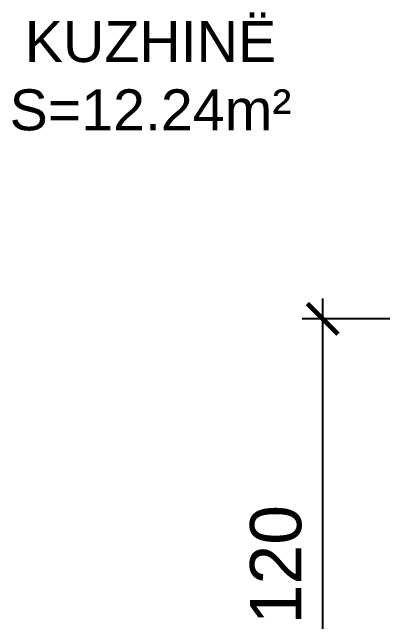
# Model space of a CAD drawing. Header units: centimetres. Extents: x 92587 to 105438, y -55119 to -48334.
# Drawn here: x 95289.9 to 95380.3, y -54026.3 to -53877.5 of the extents above; entities that cross this region are included whole.
import ezdxf

# ---------------------------------------------------------------- set-up
doc = ezdxf.new("R2010")
doc.units = ezdxf.units.CM
doc.header["$LTSCALE"] = 50
doc.header["$MEASUREMENT"] = 0
doc.layers.get('0').update_dxf_attribs({"color": 8})
doc.layers.add('DEMOL', color=7, linetype='Continuous', lineweight=60, true_color=0xa87e00)
doc.layers.add('TALUS', color=2, linetype='Continuous')
doc.styles.add('RS_TEXT_1.50', font='arial.ttf', dxfattribs={"height": 12.5})
doc.styles.add('RS_TXT_50', font='arial.ttf', dxfattribs={"height": 12.5})
doc.dimstyles.new('RS_50CM_LINEAIRE', dxfattribs={"dimscale": 5, "dimtxt": 12.5, "dimasz": 1.5, "dimexe": 1, "dimexo": 2.5, "dimgap": 1, "dimtad": 1, "dimdec": 1, "dimrnd": 0.5, "dimdsep": 46, "dimtxsty": 'RS_TXT_50', "dimblk1": 'ARCHTICK', "dimblk2": 'ARCHTICK', "dimsah": 1, "dimcen": 2.5, "dimdle": 1, "dimclrt": 4, "dimadec": 0, "dimazin": 2, "dimtfac": 1, "dimtdec": 1, "dimtix": 1, "dimtmove": 2, "dimatfit": 3, "dimfxl": 1, "dimtolj": 1, "dimtzin": 0, "dimarcsym": 0})

# ---------------------------------------------------------------- blocks, each defined once
blk = doc.blocks.new('_ArchTick')
at = {"color": 0, "linetype": 'ByBlock', "const_width": 0.15}
blk.add_lwpolyline([(-0.5, -0.5), (0.5, 0.5)], dxfattribs=at)
blk = doc.blocks.new('*D2871')
at = {"layer": 'Defpoints', "color": 0, "ltscale": 0.5, "transparency": 16777216}
for p in [(95397.11, -53952.36), (95365.59, -54072.36), (95414.11, -54072.36)]:
    blk.add_point(p, dxfattribs=at)
at = {"layer": 'TALUS', "color": 0, "lineweight": -2, "ltscale": 0.5, "transparency": 16777216}
for p, q in [((95365.59, -53947.36), (95365.59, -54077.36)), ((95384.61, -53952.36), (95360.59, -53952.36)), ((95401.61, -54072.36), (95360.59, -54072.36))]:
    blk.add_line(p, q, dxfattribs=at)
at = {"layer": 'TALUS', "color": 0, "lineweight": -2, "ltscale": 0.5, "transparency": 16777216, "xscale": 7.5, "yscale": 7.5, "zscale": 7.5}
for p, rotation in [((95365.59, -53952.36), 90), ((95365.59, -54072.36), 270)]:
    blk.add_blockref('_ArchTick', p, dxfattribs=dict(at, rotation=rotation))
at = {"layer": 'TALUS', "color": 4, "ltscale": 0.5, "transparency": 16777216, "insert": (95354.21, -54012.36), "char_height": 12.5, "attachment_point": 5, "rotation": 90, "style": 'RS_TXT_50'}
blk.add_mtext('\\A1;120', dxfattribs=at)

msp = doc.modelspace()

# ---------------------------------------------------------------- texts
at = {"layer": 'DEMOL', "lineweight": -2, "insert": (95323.61, -53893.05), "char_height": 10, "width": 93.9293, "attachment_point": 5, "style": 'RS_TEXT_1.50'}
msp.add_mtext('KUZHINË\\PS=12.24m²', dxfattribs=at)

# ---------------------------------------------------------------- dimensions: what is measured, and where the dimension line sits
at = {"layer": 'TALUS', "ltscale": 0.5}
dim = msp.add_linear_dim(base=(95365.59, -54072.36), p1=(95397.11, -53952.36), p2=(95414.11, -54072.36), angle=90, dimstyle='RS_50CM_LINEAIRE', dxfattribs=at)
dim.commit()
dim.dimension.update_dxf_attribs({"geometry": '*D2871', "text_midpoint": (95354.21, -54012.36)})

doc.saveas('drawing.dxf')
